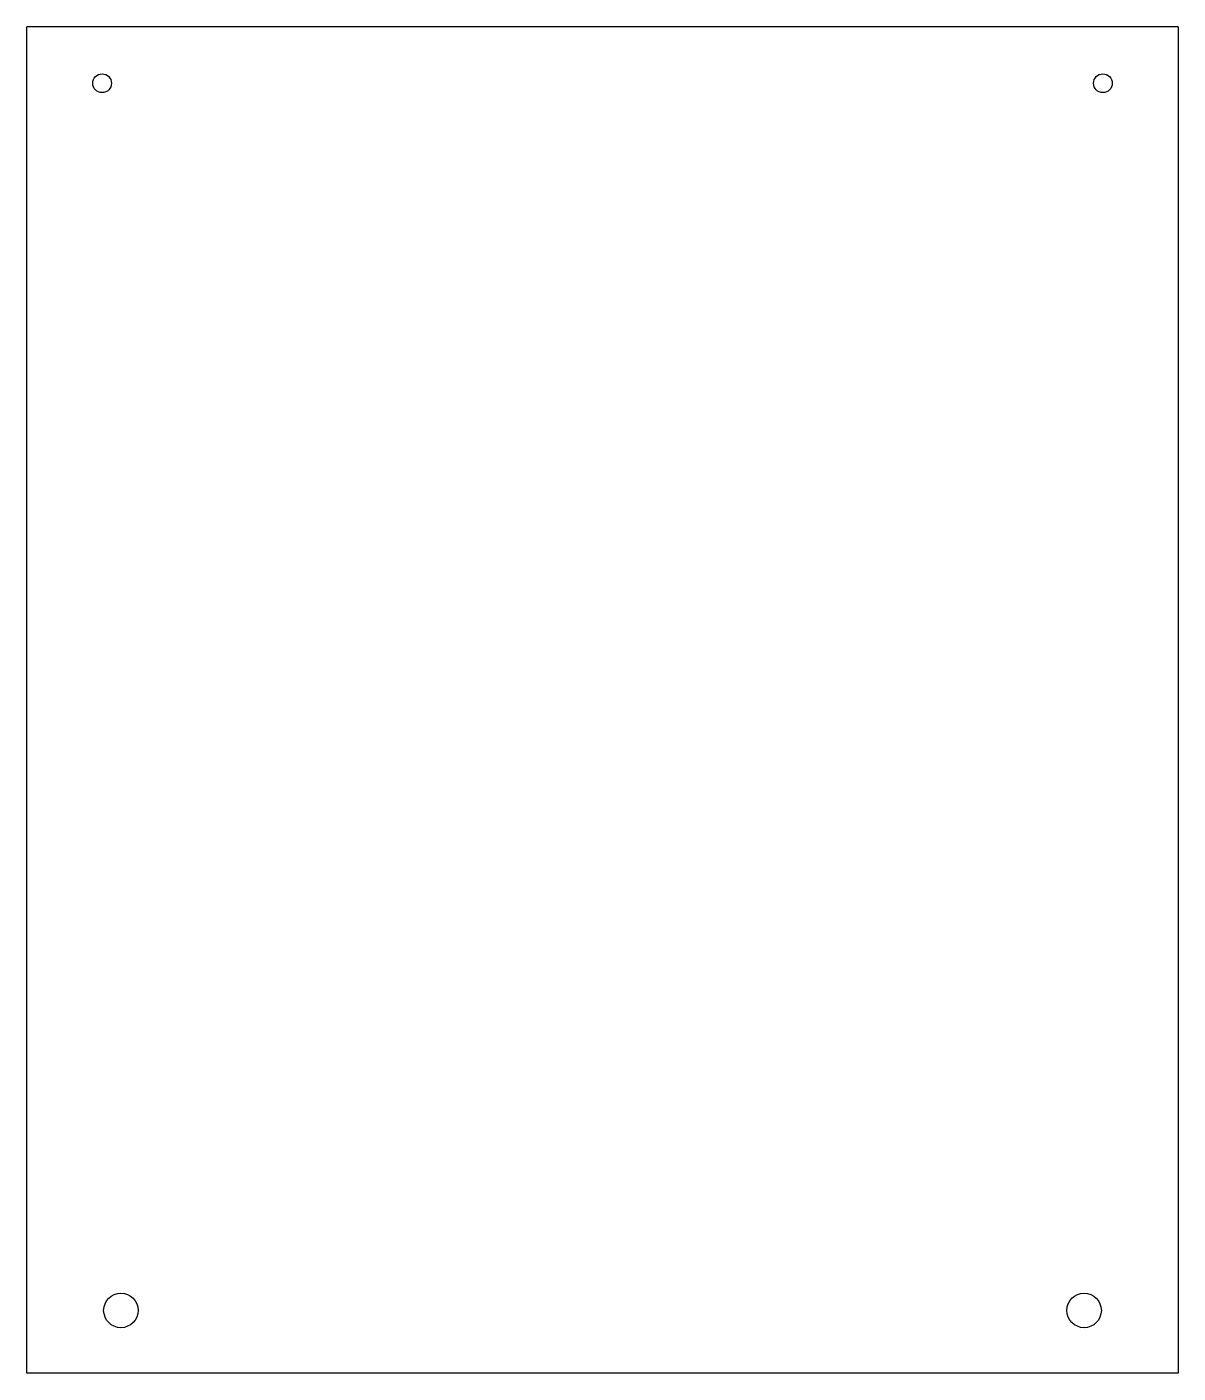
# Model space of a CAD drawing. Extents: x -92 to 92, y -23 to 192.
import ezdxf

# ---------------------------------------------------------------- set-up
doc = ezdxf.new("R2010")
doc.units = 0
doc.layers.add('VISIBLE', color=7, linetype='CONTINUOUS')

msp = doc.modelspace()

# ---------------------------------------------------------------- linework, layer by layer
at = {"layer": 'VISIBLE'}
for p, q in [((-91.9, -23), (-91.9, 192)), ((91.9, 192), (-91.9, 192)), ((91.9, 192), (91.9, -23)), ((91.9, -23), (-91.9, -23))]:
    msp.add_line(p, q, dxfattribs=at)
for centre, radius in [((-79.9, 183), 1.5), ((79.9, 183), 1.5), ((-76.9, -13), 2.75), ((76.9, -13), 2.75)]:
    msp.add_circle(centre, radius, dxfattribs=at)

doc.saveas('drawing.dxf')
